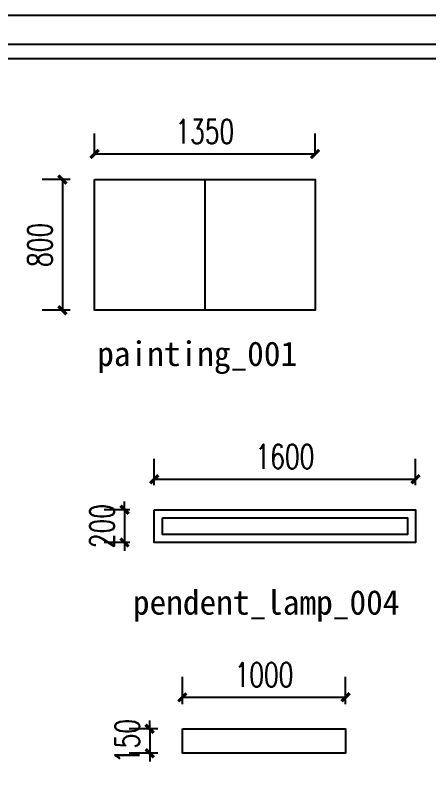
# Model space of a CAD drawing. Extents: x -39284 to 61125, y -120535 to -93658.
# Drawn here: x 56313 to 58844, y -99864 to -95164 of the extents above; entities that cross this region are included whole.
import ezdxf

# ---------------------------------------------------------------- set-up
doc = ezdxf.new("R2010")
doc.units = 0
doc.header["$LTSCALE"] = 1000
doc.header["$MEASUREMENT"] = 0
doc.layers.add('PM-家具', color=146, linetype='Continuous')
doc.layers.add('PUB_DIM', color=3, linetype='Continuous')
doc.styles.add('_TCH_DIM_T3', font='SIMPLEX', dxfattribs={"width": 0.705882, "bigfont": 'GBCBIG'})
doc.styles.get("Standard").update_dxf_attribs({"font": 'gbenor.shx', "bigfont": 'gbcbig.shx'})
doc.dimstyles.new('_TCH_ARCH&&50', dxfattribs={"dimtxt": 148.75, "dimasz": 50, "dimexe": 125, "dimexo": 150, "dimgap": 63.125, "dimtad": 1, "dimdec": 0, "dimzin": 0, "dimdsep": 46, "dimtxsty": '_TCH_DIM_T3', "dimblk": 'ARCHTICK', "dimcen": 0.09, "dimclrt": 7, "dimazin": 2, "dimtfac": 1, "dimtdec": 0, "dimtix": 1, "dimtmove": 2, "dimatfit": 3, "dimfxl": 50, "dimtolj": 1, "dimtzin": 0, "dimarcsym": 0})

# ---------------------------------------------------------------- blocks, each defined once
blk = doc.blocks.new('餐厅摆放方案图例')
at = {"color": 251}
blk.add_line((80419.2, 2265.3), (65764.7, 2265.3), dxfattribs=at)
blk.add_line((80315.9, 2162), (65868.1, 2162))
blk.add_lwpolyline([(65528.4, -8203), (80625.9, -8203), (80625.9, 2472), (65528.4, 2472)], close=True)
blk = doc.blocks.new('_ArchTick')
at = {"color": 0, "linetype": 'ByBlock', "const_width": 0.4}
blk.add_lwpolyline([(-0.5, -0.5), (0.5, 0.5)], dxfattribs=at)
blk = doc.blocks.new('*D158')
at = {"layer": 'Defpoints', "color": 0, "transparency": 16777216}
for p in [(58147.8, -96012.1), (56797.8, -96168.1), (58147.8, -96168.1)]:
    blk.add_point(p, dxfattribs=at)
at = {"layer": 'PUB_DIM', "color": 0, "lineweight": -2, "transparency": 16777216}
for p, q in [((56797.8, -96018.1), (56797.8, -95887.1)), ((58147.8, -96018.1), (58147.8, -95887.1)), ((56797.8, -96012.1), (58147.8, -96012.1))]:
    blk.add_line(p, q, dxfattribs=at)
at = {"layer": 'PUB_DIM', "color": 0, "lineweight": -2, "transparency": 16777216, "xscale": 50, "yscale": 50, "zscale": 50, "rotation": 180}
blk.add_blockref('_ArchTick', (56797.8, -96012.1), dxfattribs=at)
at = {"layer": 'PUB_DIM', "color": 0, "lineweight": -2, "transparency": 16777216, "xscale": 50, "yscale": 50, "zscale": 50}
blk.add_blockref('_ArchTick', (58147.8, -96012.1), dxfattribs=at)
at = {"layer": 'PUB_DIM', "color": 7, "transparency": 16777216, "insert": (57472.8, -95874.6), "char_height": 148.75, "attachment_point": 5, "style": '_TCH_DIM_T3'}
blk.add_mtext('\\A1;1350', dxfattribs=at)
blk = doc.blocks.new('*D159')
at = {"layer": 'Defpoints', "color": 0, "transparency": 16777216}
for p in [(56797.8, -96168.1), (56600.8, -96968.1), (56797.8, -96968.1)]:
    blk.add_point(p, dxfattribs=at)
at = {"layer": 'PUB_DIM', "color": 0, "lineweight": -2, "transparency": 16777216}
for p, q in [((56647.8, -96168.1), (56475.8, -96168.1)), ((56600.8, -96168.1), (56600.8, -96968.1)), ((56647.8, -96968.1), (56475.8, -96968.1))]:
    blk.add_line(p, q, dxfattribs=at)
at = {"layer": 'PUB_DIM', "color": 0, "lineweight": -2, "transparency": 16777216, "xscale": 50, "yscale": 50, "zscale": 50}
for p, rotation in [((56600.8, -96168.1), 90), ((56600.8, -96968.1), 270)]:
    blk.add_blockref('_ArchTick', p, dxfattribs=dict(at, rotation=rotation))
at = {"layer": 'PUB_DIM', "color": 7, "transparency": 16777216, "insert": (56463.3, -96568.1), "char_height": 148.75, "attachment_point": 5, "rotation": 90, "style": '_TCH_DIM_T3'}
blk.add_mtext('\\A1;800', dxfattribs=at)
blk = doc.blocks.new('*D171')
at = {"layer": 'Defpoints', "color": 0, "transparency": 16777216}
for p in [(58763.4, -98001), (57163.4, -98188.7), (58763.4, -98188.7)]:
    blk.add_point(p, dxfattribs=at)
at = {"layer": 'PUB_DIM', "color": 0, "lineweight": -2, "transparency": 16777216}
for p, q in [((57163.4, -98038.7), (57163.4, -97876)), ((58763.4, -98038.7), (58763.4, -97876)), ((57163.4, -98001), (58763.4, -98001))]:
    blk.add_line(p, q, dxfattribs=at)
at = {"layer": 'PUB_DIM', "color": 0, "lineweight": -2, "transparency": 16777216, "xscale": 50, "yscale": 50, "zscale": 50, "rotation": 180}
blk.add_blockref('_ArchTick', (57163.4, -98001), dxfattribs=at)
at = {"layer": 'PUB_DIM', "color": 0, "lineweight": -2, "transparency": 16777216, "xscale": 50, "yscale": 50, "zscale": 50}
blk.add_blockref('_ArchTick', (58763.4, -98001), dxfattribs=at)
at = {"layer": 'PUB_DIM', "color": 7, "transparency": 16777216, "insert": (57963.4, -97863.5), "char_height": 148.75, "attachment_point": 5, "style": '_TCH_DIM_T3'}
blk.add_mtext('\\A1;1600', dxfattribs=at)
blk = doc.blocks.new('*D172')
at = {"layer": 'Defpoints', "color": 0, "transparency": 16777216}
for p in [(57163.4, -98188.7), (56981.1, -98388.7), (57163.4, -98388.7)]:
    blk.add_point(p, dxfattribs=at)
at = {"layer": 'PUB_DIM', "color": 0, "lineweight": -2, "transparency": 16777216}
for p, q in [((56981.1, -98188.7), (56981.1, -98138.7)), ((57013.4, -98188.7), (56856.1, -98188.7)), ((56981.1, -98188.7), (56981.1, -98388.7)), ((57013.4, -98388.7), (56856.1, -98388.7)), ((56981.1, -98388.7), (56981.1, -98438.7))]:
    blk.add_line(p, q, dxfattribs=at)
at = {"layer": 'PUB_DIM', "color": 0, "lineweight": -2, "transparency": 16777216, "xscale": 50, "yscale": 50, "zscale": 50}
for p, rotation in [((56981.1, -98188.7), 270), ((56981.1, -98388.7), 90)]:
    blk.add_blockref('_ArchTick', p, dxfattribs=dict(at, rotation=rotation))
at = {"layer": 'PUB_DIM', "color": 7, "transparency": 16777216, "insert": (56843.6, -98288.7), "char_height": 148.75, "attachment_point": 5, "rotation": 90, "style": '_TCH_DIM_T3'}
blk.add_mtext('\\A1;200', dxfattribs=at)
blk = doc.blocks.new('*D180')
at = {"layer": 'Defpoints', "color": 0, "transparency": 16777216}
for p in [(58335.4, -99335.5), (57335.4, -99528), (58335.4, -99528)]:
    blk.add_point(p, dxfattribs=at)
at = {"layer": 'PUB_DIM', "color": 0, "lineweight": -2, "transparency": 16777216}
for p, q in [((57335.4, -99378), (57335.4, -99210.5)), ((58335.4, -99378), (58335.4, -99210.5)), ((57335.4, -99335.5), (58335.4, -99335.5))]:
    blk.add_line(p, q, dxfattribs=at)
at = {"layer": 'PUB_DIM', "color": 0, "lineweight": -2, "transparency": 16777216, "xscale": 50, "yscale": 50, "zscale": 50, "rotation": 180}
blk.add_blockref('_ArchTick', (57335.4, -99335.5), dxfattribs=at)
at = {"layer": 'PUB_DIM', "color": 0, "lineweight": -2, "transparency": 16777216, "xscale": 50, "yscale": 50, "zscale": 50}
blk.add_blockref('_ArchTick', (58335.4, -99335.5), dxfattribs=at)
at = {"layer": 'PUB_DIM', "color": 7, "transparency": 16777216, "insert": (57835.4, -99198), "char_height": 148.75, "attachment_point": 5, "style": '_TCH_DIM_T3'}
blk.add_mtext('\\A1;1000', dxfattribs=at)
blk = doc.blocks.new('*D181')
at = {"layer": 'Defpoints', "color": 0, "transparency": 16777216}
for p in [(57335.4, -99528), (57135.4, -99678), (57335.4, -99678)]:
    blk.add_point(p, dxfattribs=at)
at = {"layer": 'PUB_DIM', "color": 0, "lineweight": -2, "transparency": 16777216}
for p, q in [((57135.4, -99528), (57135.4, -99478)), ((57185.4, -99528), (57010.4, -99528)), ((57135.4, -99528), (57135.4, -99678)), ((57185.4, -99678), (57010.4, -99678)), ((57135.4, -99678), (57135.4, -99728))]:
    blk.add_line(p, q, dxfattribs=at)
at = {"layer": 'PUB_DIM', "color": 0, "lineweight": -2, "transparency": 16777216, "xscale": 50, "yscale": 50, "zscale": 50}
for p, rotation in [((57135.4, -99528), 270), ((57135.4, -99678), 90)]:
    blk.add_blockref('_ArchTick', p, dxfattribs=dict(at, rotation=rotation))
at = {"layer": 'PUB_DIM', "color": 7, "transparency": 16777216, "insert": (56997.9, -99603), "char_height": 148.75, "attachment_point": 5, "rotation": 90, "style": '_TCH_DIM_T3'}
blk.add_mtext('\\A1;150', dxfattribs=at)

msp = doc.modelspace()

# ---------------------------------------------------------------- linework, layer by layer
at = {"layer": 'PM-家具'}
msp.add_line((57472.8, -96168.1), (57472.8, -96968.1), dxfattribs=at)
for points in [[(56797.8, -96168.1), (58147.8, -96168.1), (58147.8, -96968.1), (56797.8, -96968.1)], [(57163.4, -98188.7), (58763.4, -98188.7), (58763.4, -98388.7), (57163.4, -98388.7)], [(57213.4, -98238.7), (58713.4, -98238.7), (58713.4, -98338.7), (57213.4, -98338.7)], [(57335.4, -99528), (58335.4, -99528), (58335.4, -99678), (57335.4, -99678)]]:
    msp.add_lwpolyline(points, close=True, dxfattribs=at)

# ---------------------------------------------------------------- block references
at = {"xscale": 0.8588563178291333, "yscale": 0.8588563178291333, "zscale": 0.8588563178291333}
msp.add_blockref('餐厅摆放方案图例', (-8121.5, -97287.3), dxfattribs=at)

# ---------------------------------------------------------------- texts
at = {"char_height": 150, "attachment_point": 1}
for s, insert in [('{\\f@FangSong|b0|i0|c134|p49;painting_001}', (56813.9, -97159)), ('{\\f@FangSong|b0|i0|c134|p49;pendent_lamp_004}', (57032.3, -98679.8))]:
    msp.add_mtext_dynamic_manual_height_columns(s, width=1434.402, gutter_width=1750, heights=[0], dxfattribs=dict(at, insert=insert))

# ---------------------------------------------------------------- dimensions: what is measured, and where the dimension line sits
at = {"layer": 'PUB_DIM'}
for base, p1, p2, picture, middle in [((58147.8, -96012.1), (56797.8, -96168.1), (58147.8, -96168.1), '*D158', (57472.8, -95874.6)), ((58763.4, -98001), (57163.4, -98188.7), (58763.4, -98188.7), '*D171', (57963.4, -97863.5)), ((58335.4, -99335.5), (57335.4, -99528), (58335.4, -99528), '*D180', (57835.4, -99198))]:
    dim = msp.add_linear_dim(base=base, p1=p1, p2=p2, dimstyle='_TCH_ARCH&&50', dxfattribs=at)
    dim.commit()
    dim.dimension.update_dxf_attribs({"geometry": picture, "text_midpoint": middle})
for base, p1, p2, picture, middle in [((56600.8, -96968.1), (56797.8, -96168.1), (56797.8, -96968.1), '*D159', (56463.3, -96568.1)), ((56981.1, -98388.7), (57163.4, -98188.7), (57163.4, -98388.7), '*D172', (56843.6, -98288.7)), ((57135.4, -99678), (57335.4, -99528), (57335.4, -99678), '*D181', (56997.9, -99603))]:
    dim = msp.add_linear_dim(base=base, p1=p1, p2=p2, angle=90, dimstyle='_TCH_ARCH&&50', dxfattribs=at)
    dim.commit()
    dim.dimension.update_dxf_attribs({"geometry": picture, "text_midpoint": middle})

doc.saveas('drawing.dxf')
